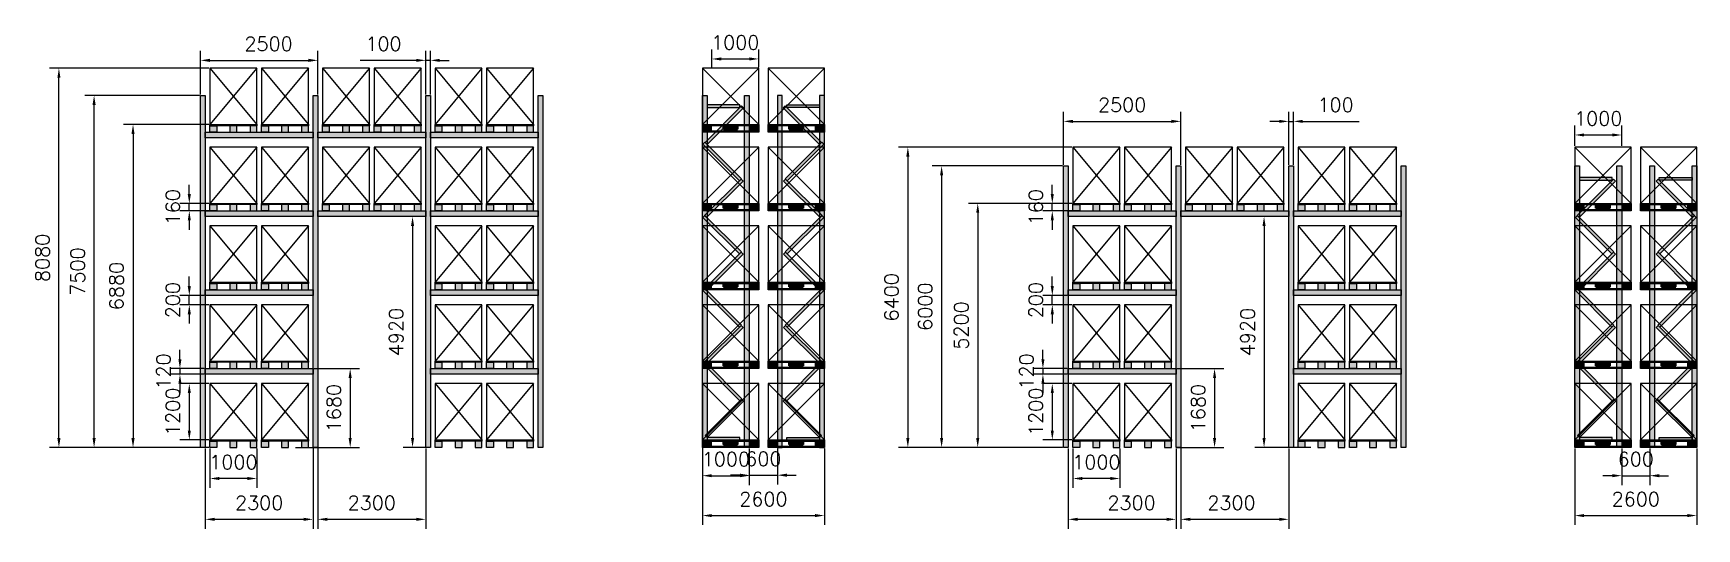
# Model space of a CAD drawing. Header units: millimetres. Extents: x 6622 to 532820, y 3370 to 359312.
# Drawn here: x 170623 to 206090, y 11790 to 22347 of the extents above; entities that cross this region are included whole.
import ezdxf

# ---------------------------------------------------------------- set-up
doc = ezdxf.new("R2010")
doc.units = ezdxf.units.MM
doc.styles.get("Standard").update_dxf_attribs({"font": 'txt', "bigfont": 'gbcbig.shx'})
doc.dimstyles.new('副本 ISO-25', dxfattribs={"dimtxt": 300, "dimasz": 200, "dimexe": 200, "dimexo": 25, "dimgap": 200, "dimtad": 1, "dimtxsty": 'Standard', "dimcen": 2.5, "dimadec": 0, "dimazin": 0, "dimtfac": 1, "dimtmove": 0, "dimatfit": 3, "dimfxl": 1, "dimarcsym": 0})

# ---------------------------------------------------------------- blocks, each defined once
blk = doc.blocks.new('货物加托盘1200+160')
h = blk.add_hatch(color=6)
h.paths.add_polyline_path([(167120, 14565), (166120, 14565), (166120, 14590), (167120, 14590)])
h.paths.add_polyline_path([(167120, 14565), (166975, 14565), (166975, 14430), (167120, 14430)])
h.paths.add_polyline_path([(166695, 14565), (166545, 14565), (166545, 14430), (166695, 14430)])
h.paths.add_polyline_path([(166120, 14565), (166265, 14565), (166265, 14430), (166120, 14430)])
at = {"color": 6}
for p, q in [((167120, 15790), (166120, 14590)), ((166120, 15790), (167120, 14590))]:
    blk.add_line(p, q, dxfattribs=at)
for points in [[(166120, 14590), (167120, 14590), (167120, 15790), (166120, 15790)], [(167120, 14565), (166120, 14565), (166120, 14590), (167120, 14590)], [(166120, 14565), (166265, 14565), (166265, 14430), (166120, 14430)], [(166695, 14565), (166545, 14565), (166545, 14430), (166695, 14430)], [(167120, 14565), (166975, 14565), (166975, 14430), (167120, 14430)]]:
    blk.add_lwpolyline(points, close=True, dxfattribs=at)
blk = doc.blocks.new('*D53')
at = {"color": 0, "lineweight": -2, "transparency": 16777216}
for p, q in [((174165, 21021), (171720, 21021)), ((171920, 13721), (171920, 20821)), ((174365, 13521), (171720, 13521))]:
    blk.add_line(p, q, dxfattribs=at)
at = {"color": 0, "transparency": 16777216}
for points in [[(171887, 20821), (171953, 20821), (171920, 21021)], [(171887, 13721), (171953, 13721), (171920, 13521)]]:
    blk.add_solid(points, dxfattribs=at)
at = {"layer": 'Defpoints', "color": 0, "transparency": 16777216}
for p in [(171920, 21021), (174190, 21021), (174390, 13521)]:
    blk.add_point(p, dxfattribs=at)
at = {"color": 0, "transparency": 16777216, "insert": (171570, 17271), "char_height": 300, "attachment_point": 5, "rotation": 90}
blk.add_mtext('7500', dxfattribs=at)
blk = doc.blocks.new('*D54')
at = {"color": 0, "lineweight": -2, "transparency": 16777216}
for p, q in [((174365, 21601), (170970, 21601)), ((171170, 13721), (171170, 21401)), ((174365, 13521), (170970, 13521))]:
    blk.add_line(p, q, dxfattribs=at)
at = {"color": 0, "transparency": 16777216}
for points in [[(171137, 21401), (171203, 21401), (171170, 21601)], [(171137, 13721), (171203, 13721), (171170, 13521)]]:
    blk.add_solid(points, dxfattribs=at)
at = {"layer": 'Defpoints', "color": 0, "transparency": 16777216}
for p in [(171170, 21601), (174390, 21601), (174390, 13521)]:
    blk.add_point(p, dxfattribs=at)
at = {"color": 0, "transparency": 16777216, "insert": (170820, 17561), "char_height": 300, "attachment_point": 5, "rotation": 90}
blk.add_mtext('8080', dxfattribs=at)
blk = doc.blocks.new('*D55')
at = {"color": 0, "lineweight": -2, "transparency": 16777216}
for p, q in [((174190, 21046), (174190, 21970)), ((174390, 21770), (176490, 21770)), ((176690, 21046), (176690, 21970))]:
    blk.add_line(p, q, dxfattribs=at)
at = {"color": 0, "transparency": 16777216}
for points in [[(174390, 21803), (174390, 21737), (174190, 21770)], [(176490, 21803), (176490, 21737), (176690, 21770)]]:
    blk.add_solid(points, dxfattribs=at)
at = {"layer": 'Defpoints', "color": 0, "transparency": 16777216}
for p in [(176690, 21770), (174190, 21021), (176690, 21021)]:
    blk.add_point(p, dxfattribs=at)
at = {"color": 0, "transparency": 16777216, "insert": (175640, 22120), "char_height": 300, "attachment_point": 5}
blk.add_mtext('2500', dxfattribs=at)
blk = doc.blocks.new('*D56')
at = {"color": 0, "lineweight": -2, "transparency": 16777216}
for p, q in [((174365, 14881), (173750, 14881)), ((173950, 14681), (173950, 13881)), ((174365, 13681), (173750, 13681))]:
    blk.add_line(p, q, dxfattribs=at)
at = {"color": 0, "transparency": 16777216}
for points in [[(173917, 14681), (173983, 14681), (173950, 14881)], [(173917, 13881), (173983, 13881), (173950, 13681)]]:
    blk.add_solid(points, dxfattribs=at)
at = {"layer": 'Defpoints', "color": 0, "transparency": 16777216}
for p in [(174390, 14881), (173950, 13681), (174390, 13681)]:
    blk.add_point(p, dxfattribs=at)
at = {"color": 0, "transparency": 16777216, "insert": (173600, 14281), "char_height": 300, "attachment_point": 5, "rotation": 90}
blk.add_mtext('1200', dxfattribs=at)
blk = doc.blocks.new('*D57')
at = {"color": 0, "lineweight": -2, "transparency": 16777216}
for p, q in [((173950, 16961), (173950, 17161)), ((174265, 16761), (173750, 16761)), ((173950, 16561), (173950, 16761)), ((174365, 16561), (173750, 16561)), ((173950, 16361), (173950, 16161))]:
    blk.add_line(p, q, dxfattribs=at)
at = {"color": 0, "transparency": 16777216}
for points in [[(173917, 16961), (173983, 16961), (173950, 16761)], [(173917, 16361), (173983, 16361), (173950, 16561)]]:
    blk.add_solid(points, dxfattribs=at)
at = {"layer": 'Defpoints', "color": 0, "transparency": 16777216}
for p in [(173950, 16761), (174290, 16761), (174390, 16561)]:
    blk.add_point(p, dxfattribs=at)
at = {"color": 0, "transparency": 16777216, "insert": (173600, 16661), "char_height": 300, "attachment_point": 5, "rotation": 90}
blk.add_mtext('200', dxfattribs=at)
blk = doc.blocks.new('*D58')
at = {"color": 0, "lineweight": -2, "transparency": 16777216}
for p, q in [((173950, 18921), (173950, 19121)), ((174365, 18721), (173750, 18721)), ((174365, 18561), (173750, 18561)), ((173950, 18561), (173950, 18721)), ((173950, 18361), (173950, 18161))]:
    blk.add_line(p, q, dxfattribs=at)
at = {"color": 0, "transparency": 16777216}
for points in [[(173917, 18921), (173983, 18921), (173950, 18721)], [(173917, 18361), (173983, 18361), (173950, 18561)]]:
    blk.add_solid(points, dxfattribs=at)
at = {"layer": 'Defpoints', "color": 0, "transparency": 16777216}
for p in [(173950, 18721), (174390, 18721), (174390, 18561)]:
    blk.add_point(p, dxfattribs=at)
at = {"color": 0, "transparency": 16777216, "insert": (173600, 18641), "char_height": 300, "attachment_point": 5, "rotation": 90}
blk.add_mtext('160', dxfattribs=at)
blk = doc.blocks.new('*D59')
at = {"color": 0, "lineweight": -2, "transparency": 16777216}
for p, q in [((174290, 13496), (174290, 11790)), ((176590, 13496), (176590, 11790)), ((174490, 11990), (176390, 11990))]:
    blk.add_line(p, q, dxfattribs=at)
at = {"color": 0, "transparency": 16777216}
for points in [[(174490, 12023), (174490, 11957), (174290, 11990)], [(176390, 12023), (176390, 11957), (176590, 11990)]]:
    blk.add_solid(points, dxfattribs=at)
at = {"layer": 'Defpoints', "color": 0, "transparency": 16777216}
for p in [(174290, 13521), (176590, 13521), (176590, 11990)]:
    blk.add_point(p, dxfattribs=at)
at = {"color": 0, "transparency": 16777216, "insert": (175440, 12340), "char_height": 300, "attachment_point": 5}
blk.add_mtext('2300', dxfattribs=at)
blk = doc.blocks.new('*D60')
at = {"color": 0, "lineweight": -2, "transparency": 16777216}
for p, q in [((174390, 13496), (174390, 12660)), ((175390, 13496), (175390, 12660)), ((175190, 12860), (174590, 12860))]:
    blk.add_line(p, q, dxfattribs=at)
at = {"color": 0, "transparency": 16777216}
for points in [[(174590, 12893), (174590, 12827), (174390, 12860)], [(175190, 12893), (175190, 12827), (175390, 12860)]]:
    blk.add_solid(points, dxfattribs=at)
at = {"layer": 'Defpoints', "color": 0, "transparency": 16777216}
for p in [(174390, 13521), (175390, 13521), (174390, 12860)]:
    blk.add_point(p, dxfattribs=at)
at = {"color": 0, "transparency": 16777216, "insert": (174890, 13210), "char_height": 300, "attachment_point": 5}
blk.add_mtext('1000', dxfattribs=at)
blk = doc.blocks.new('*D61')
at = {"color": 0, "lineweight": -2, "transparency": 16777216}
for p, q in [((176690, 13496), (176690, 11790)), ((178990, 13496), (178990, 11790)), ((176890, 11990), (178790, 11990))]:
    blk.add_line(p, q, dxfattribs=at)
at = {"color": 0, "transparency": 16777216}
for points in [[(176890, 12023), (176890, 11957), (176690, 11990)], [(178790, 12023), (178790, 11957), (178990, 11990)]]:
    blk.add_solid(points, dxfattribs=at)
at = {"layer": 'Defpoints', "color": 0, "transparency": 16777216}
for p in [(176690, 13521), (178990, 13521), (178990, 11990)]:
    blk.add_point(p, dxfattribs=at)
at = {"color": 0, "transparency": 16777216, "insert": (177840, 12340), "char_height": 300, "attachment_point": 5}
blk.add_mtext('2300', dxfattribs=at)
blk = doc.blocks.new('货物加托盘1000+160')
for points in [[(188760, 12630), (189960, 12630), (189960, 12600), (188760, 12600)], [(188760, 12600), (188950, 12600), (188950, 12500), (188760, 12500)], [(188760, 12500), (189960, 12500), (189960, 12470), (188760, 12470)], [(189205, 12600), (189515, 12600), (189515, 12500), (189205, 12500)], [(189770, 12600), (189960, 12600), (189960, 12500), (189770, 12500)]]:
    blk.add_hatch(color=6).paths.add_polyline_path(points)
at = {"color": 6}
for p, q in [((189960, 13830), (188760, 12630)), ((188760, 13830), (189960, 12630))]:
    blk.add_line(p, q, dxfattribs=at)
for points in [[(188760, 12630), (189960, 12630), (189960, 13830), (188760, 13830)], [(188760, 12630), (189960, 12630), (189960, 12600), (188760, 12600)], [(188760, 12600), (188950, 12600), (188950, 12500), (188760, 12500)], [(188760, 12500), (189960, 12500), (189960, 12470), (188760, 12470)], [(189205, 12630), (189515, 12630), (189515, 12530), (189205, 12530)], [(189770, 12600), (189960, 12600), (189960, 12500), (189770, 12500)]]:
    blk.add_lwpolyline(points, close=True, dxfattribs=at)
blk = doc.blocks.new('*D63')
at = {"color": 0, "lineweight": -2, "transparency": 16777216}
for p, q in [((185090, 21626), (185090, 22000)), ((186090, 21626), (186090, 22000)), ((185290, 21800), (185890, 21800))]:
    blk.add_line(p, q, dxfattribs=at)
at = {"color": 0, "transparency": 16777216}
for points in [[(185290, 21833), (185290, 21767), (185090, 21800)], [(185890, 21833), (185890, 21767), (186090, 21800)]]:
    blk.add_solid(points, dxfattribs=at)
at = {"layer": 'Defpoints', "color": 0, "transparency": 16777216}
for p in [(186090, 21800), (185090, 21601), (186090, 21601)]:
    blk.add_point(p, dxfattribs=at)
at = {"color": 0, "transparency": 16777216, "insert": (185590, 22150), "char_height": 300, "attachment_point": 5}
blk.add_mtext('1000', dxfattribs=at)
blk = doc.blocks.new('*D64')
at = {"color": 0, "lineweight": -2, "transparency": 16777216}
for p, q in [((184890, 13526), (184890, 11870)), ((187490, 13496), (187490, 11870)), ((185090, 12070), (187290, 12070))]:
    blk.add_line(p, q, dxfattribs=at)
at = {"color": 0, "transparency": 16777216}
for points in [[(185090, 12103), (185090, 12037), (184890, 12070)], [(187290, 12103), (187290, 12037), (187490, 12070)]]:
    blk.add_solid(points, dxfattribs=at)
at = {"layer": 'Defpoints', "color": 0, "transparency": 16777216}
for p in [(184890, 13551), (187490, 13521), (187490, 12070)]:
    blk.add_point(p, dxfattribs=at)
at = {"color": 0, "transparency": 16777216, "insert": (186190, 12420), "char_height": 300, "attachment_point": 5}
blk.add_mtext('2600', dxfattribs=at)
blk = doc.blocks.new('*D65')
at = {"color": 0, "lineweight": -2, "transparency": 16777216}
for p, q in [((178965, 18441), (178510, 18441)), ((178710, 18241), (178710, 13721)), ((179065, 13521), (178510, 13521))]:
    blk.add_line(p, q, dxfattribs=at)
at = {"color": 0, "transparency": 16777216}
for points in [[(178677, 18241), (178743, 18241), (178710, 18441)], [(178677, 13721), (178743, 13721), (178710, 13521)]]:
    blk.add_solid(points, dxfattribs=at)
at = {"layer": 'Defpoints', "color": 0, "transparency": 16777216}
for p in [(178990, 18441), (178710, 13521), (179090, 13521)]:
    blk.add_point(p, dxfattribs=at)
at = {"color": 0, "transparency": 16777216, "insert": (178360, 15981), "char_height": 300, "attachment_point": 5, "rotation": 90}
blk.add_mtext('4920', dxfattribs=at)
blk = doc.blocks.new('*D66')
at = {"color": 0, "lineweight": -2, "transparency": 16777216}
for p, q in [((176615, 15201), (177580, 15201)), ((177380, 15001), (177380, 13721)), ((176215, 13521), (177580, 13521))]:
    blk.add_line(p, q, dxfattribs=at)
at = {"color": 0, "transparency": 16777216}
for points in [[(177347, 15001), (177413, 15001), (177380, 15201)], [(177347, 13721), (177413, 13721), (177380, 13521)]]:
    blk.add_solid(points, dxfattribs=at)
at = {"layer": 'Defpoints', "color": 0, "transparency": 16777216}
for p in [(176590, 15201), (176190, 13521), (177380, 13521)]:
    blk.add_point(p, dxfattribs=at)
at = {"color": 0, "transparency": 16777216, "insert": (177030, 14361), "char_height": 300, "attachment_point": 5, "rotation": 90}
blk.add_mtext('1680', dxfattribs=at)
blk = doc.blocks.new('*D67')
at = {"color": 0, "lineweight": -2, "transparency": 16777216}
for p, q in [((174365, 20401), (172550, 20401)), ((172750, 20201), (172750, 13721)), ((174365, 13521), (172550, 13521))]:
    blk.add_line(p, q, dxfattribs=at)
at = {"color": 0, "transparency": 16777216}
for points in [[(172717, 20201), (172783, 20201), (172750, 20401)], [(172717, 13721), (172783, 13721), (172750, 13521)]]:
    blk.add_solid(points, dxfattribs=at)
at = {"layer": 'Defpoints', "color": 0, "transparency": 16777216}
for p in [(174390, 20401), (172750, 13521), (174390, 13521)]:
    blk.add_point(p, dxfattribs=at)
at = {"color": 0, "transparency": 16777216, "insert": (172400, 16961), "char_height": 300, "attachment_point": 5, "rotation": 90}
blk.add_mtext('6880', dxfattribs=at)
blk = doc.blocks.new('*D68')
at = {"color": 0, "lineweight": -2, "transparency": 16777216}
for p, q in [((173750, 15401), (173750, 15601)), ((174265, 15201), (173550, 15201)), ((174265, 15081), (173550, 15081)), ((173750, 15201), (173750, 15081)), ((173750, 14881), (173750, 14681))]:
    blk.add_line(p, q, dxfattribs=at)
at = {"color": 0, "transparency": 16777216}
for points in [[(173717, 15401), (173783, 15401), (173750, 15201)], [(173717, 14881), (173783, 14881), (173750, 15081)]]:
    blk.add_solid(points, dxfattribs=at)
at = {"layer": 'Defpoints', "color": 0, "transparency": 16777216}
for p in [(173750, 15081), (174290, 15201), (174290, 15081)]:
    blk.add_point(p, dxfattribs=at)
at = {"color": 0, "transparency": 16777216, "insert": (173400, 15141), "char_height": 300, "attachment_point": 5, "rotation": 90}
blk.add_mtext('120', dxfattribs=at)
blk = doc.blocks.new('*D69')
at = {"color": 0, "lineweight": -2, "transparency": 16777216}
for p, q in [((178790, 21770), (177590, 21770)), ((178990, 21046), (178990, 21970)), ((179090, 21770), (178990, 21770)), ((179090, 21046), (179090, 21970)), ((179290, 21770), (179490, 21770))]:
    blk.add_line(p, q, dxfattribs=at)
at = {"color": 0, "transparency": 16777216}
for points in [[(178790, 21803), (178790, 21737), (178990, 21770)], [(179290, 21803), (179290, 21737), (179090, 21770)]]:
    blk.add_solid(points, dxfattribs=at)
at = {"layer": 'Defpoints', "color": 0, "transparency": 16777216}
for p in [(178990, 21770), (178990, 21021), (179090, 21021)]:
    blk.add_point(p, dxfattribs=at)
at = {"color": 0, "transparency": 16777216, "insert": (178090, 22120), "char_height": 300, "attachment_point": 5}
blk.add_mtext('100', dxfattribs=at)
blk = doc.blocks.new('*D75')
at = {"color": 0, "lineweight": -2, "transparency": 16777216}
for p, q in [((192765, 14881), (192150, 14881)), ((192350, 14681), (192350, 13881)), ((192765, 13681), (192150, 13681))]:
    blk.add_line(p, q, dxfattribs=at)
at = {"color": 0, "transparency": 16777216}
for points in [[(192317, 14681), (192383, 14681), (192350, 14881)], [(192317, 13881), (192383, 13881), (192350, 13681)]]:
    blk.add_solid(points, dxfattribs=at)
at = {"layer": 'Defpoints', "color": 0, "transparency": 16777216}
for p in [(192790, 14881), (192350, 13681), (192790, 13681)]:
    blk.add_point(p, dxfattribs=at)
at = {"color": 0, "transparency": 16777216, "insert": (192000, 14281), "char_height": 300, "attachment_point": 5, "rotation": 90}
blk.add_mtext('1200', dxfattribs=at)
blk = doc.blocks.new('*D76')
at = {"color": 0, "lineweight": -2, "transparency": 16777216}
for p, q in [((192350, 16961), (192350, 17161)), ((192665, 16761), (192150, 16761)), ((192350, 16561), (192350, 16761)), ((192765, 16561), (192150, 16561)), ((192350, 16361), (192350, 16161))]:
    blk.add_line(p, q, dxfattribs=at)
at = {"color": 0, "transparency": 16777216}
for points in [[(192317, 16961), (192383, 16961), (192350, 16761)], [(192317, 16361), (192383, 16361), (192350, 16561)]]:
    blk.add_solid(points, dxfattribs=at)
at = {"layer": 'Defpoints', "color": 0, "transparency": 16777216}
for p in [(192350, 16761), (192690, 16761), (192790, 16561)]:
    blk.add_point(p, dxfattribs=at)
at = {"color": 0, "transparency": 16777216, "insert": (192000, 16661), "char_height": 300, "attachment_point": 5, "rotation": 90}
blk.add_mtext('200', dxfattribs=at)
blk = doc.blocks.new('*D77')
at = {"color": 0, "lineweight": -2, "transparency": 16777216}
for p, q in [((192350, 18921), (192350, 19121)), ((192765, 18721), (192150, 18721)), ((192765, 18561), (192150, 18561)), ((192350, 18561), (192350, 18721)), ((192350, 18361), (192350, 18161))]:
    blk.add_line(p, q, dxfattribs=at)
at = {"color": 0, "transparency": 16777216}
for points in [[(192317, 18921), (192383, 18921), (192350, 18721)], [(192317, 18361), (192383, 18361), (192350, 18561)]]:
    blk.add_solid(points, dxfattribs=at)
at = {"layer": 'Defpoints', "color": 0, "transparency": 16777216}
for p in [(192350, 18721), (192790, 18721), (192790, 18561)]:
    blk.add_point(p, dxfattribs=at)
at = {"color": 0, "transparency": 16777216, "insert": (192000, 18641), "char_height": 300, "attachment_point": 5, "rotation": 90}
blk.add_mtext('160', dxfattribs=at)
blk = doc.blocks.new('*D78')
at = {"color": 0, "lineweight": -2, "transparency": 16777216}
for p, q in [((192690, 13496), (192690, 11790)), ((194990, 13496), (194990, 11790)), ((192890, 11990), (194790, 11990))]:
    blk.add_line(p, q, dxfattribs=at)
at = {"color": 0, "transparency": 16777216}
for points in [[(192890, 12023), (192890, 11957), (192690, 11990)], [(194790, 12023), (194790, 11957), (194990, 11990)]]:
    blk.add_solid(points, dxfattribs=at)
at = {"layer": 'Defpoints', "color": 0, "transparency": 16777216}
for p in [(192690, 13521), (194990, 13521), (194990, 11990)]:
    blk.add_point(p, dxfattribs=at)
at = {"color": 0, "transparency": 16777216, "insert": (194040, 12340), "char_height": 300, "attachment_point": 5}
blk.add_mtext('2300', dxfattribs=at)
blk = doc.blocks.new('*D79')
at = {"color": 0, "lineweight": -2, "transparency": 16777216}
for p, q in [((192790, 13496), (192790, 12660)), ((193790, 13496), (193790, 12660)), ((193590, 12860), (192990, 12860))]:
    blk.add_line(p, q, dxfattribs=at)
at = {"color": 0, "transparency": 16777216}
for points in [[(192990, 12893), (192990, 12827), (192790, 12860)], [(193590, 12893), (193590, 12827), (193790, 12860)]]:
    blk.add_solid(points, dxfattribs=at)
at = {"layer": 'Defpoints', "color": 0, "transparency": 16777216}
for p in [(192790, 13521), (193790, 13521), (192790, 12860)]:
    blk.add_point(p, dxfattribs=at)
at = {"color": 0, "transparency": 16777216, "insert": (193290, 13210), "char_height": 300, "attachment_point": 5}
blk.add_mtext('1000', dxfattribs=at)
blk = doc.blocks.new('*D80')
at = {"color": 0, "lineweight": -2, "transparency": 16777216}
for p, q in [((195090, 13496), (195090, 11790)), ((197390, 13496), (197390, 11790)), ((195290, 11990), (197190, 11990))]:
    blk.add_line(p, q, dxfattribs=at)
at = {"color": 0, "transparency": 16777216}
for points in [[(195290, 12023), (195290, 11957), (195090, 11990)], [(197190, 12023), (197190, 11957), (197390, 11990)]]:
    blk.add_solid(points, dxfattribs=at)
at = {"layer": 'Defpoints', "color": 0, "transparency": 16777216}
for p in [(195090, 13521), (197390, 13521), (197390, 11990)]:
    blk.add_point(p, dxfattribs=at)
at = {"color": 0, "transparency": 16777216, "insert": (196170, 12340), "char_height": 300, "attachment_point": 5}
blk.add_mtext('2300', dxfattribs=at)
blk = doc.blocks.new('*D74')
at = {"color": 0, "lineweight": -2, "transparency": 16777216}
for p, q in [((204490, 13496), (204490, 12720)), ((205090, 13496), (205090, 12720)), ((204290, 12920), (204090, 12920)), ((204490, 12920), (205090, 12920)), ((205290, 12920), (205490, 12920))]:
    blk.add_line(p, q, dxfattribs=at)
at = {"color": 0, "transparency": 16777216}
for points in [[(204290, 12953), (204290, 12887), (204490, 12920)], [(205290, 12953), (205290, 12887), (205090, 12920)]]:
    blk.add_solid(points, dxfattribs=at)
at = {"layer": 'Defpoints', "color": 0, "transparency": 16777216}
for p in [(204490, 13521), (205090, 13521), (205090, 12920)]:
    blk.add_point(p, dxfattribs=at)
at = {"color": 0, "transparency": 16777216, "insert": (204790, 13270), "char_height": 300, "attachment_point": 5}
blk.add_mtext('600', dxfattribs=at)
blk = doc.blocks.new('*D81')
at = {"color": 0, "lineweight": -2, "transparency": 16777216}
for p, q in [((203490, 13496), (203490, 11870)), ((206090, 13496), (206090, 11870)), ((203690, 12070), (205890, 12070))]:
    blk.add_line(p, q, dxfattribs=at)
at = {"color": 0, "transparency": 16777216}
for points in [[(203690, 12103), (203690, 12037), (203490, 12070)], [(205890, 12103), (205890, 12037), (206090, 12070)]]:
    blk.add_solid(points, dxfattribs=at)
at = {"layer": 'Defpoints', "color": 0, "transparency": 16777216}
for p in [(203490, 13521), (206090, 13521), (206090, 12070)]:
    blk.add_point(p, dxfattribs=at)
at = {"color": 0, "transparency": 16777216, "insert": (204790, 12420), "char_height": 300, "attachment_point": 5}
blk.add_mtext('2600', dxfattribs=at)
blk = doc.blocks.new('*D82')
at = {"color": 0, "lineweight": -2, "transparency": 16777216}
for p, q in [((197365, 18441), (196665, 18441)), ((196865, 18241), (196865, 13721)), ((197865, 13521), (196665, 13521))]:
    blk.add_line(p, q, dxfattribs=at)
at = {"color": 0, "transparency": 16777216}
for points in [[(196832, 18241), (196898, 18241), (196865, 18441)], [(196832, 13721), (196898, 13721), (196865, 13521)]]:
    blk.add_solid(points, dxfattribs=at)
at = {"layer": 'Defpoints', "color": 0, "transparency": 16777216}
for p in [(197390, 18441), (196865, 13521), (197890, 13521)]:
    blk.add_point(p, dxfattribs=at)
at = {"color": 0, "transparency": 16777216, "insert": (196515, 15981), "char_height": 300, "attachment_point": 5, "rotation": 90}
blk.add_mtext('4920', dxfattribs=at)
blk = doc.blocks.new('*D83')
at = {"color": 0, "lineweight": -2, "transparency": 16777216}
for p, q in [((195015, 15201), (196010, 15201)), ((195810, 15001), (195810, 13721)), ((195015, 13521), (196010, 13521))]:
    blk.add_line(p, q, dxfattribs=at)
at = {"color": 0, "transparency": 16777216}
for points in [[(195777, 15001), (195843, 15001), (195810, 15201)], [(195777, 13721), (195843, 13721), (195810, 13521)]]:
    blk.add_solid(points, dxfattribs=at)
at = {"layer": 'Defpoints', "color": 0, "transparency": 16777216}
for p in [(194990, 15201), (194990, 13521), (195810, 13521)]:
    blk.add_point(p, dxfattribs=at)
at = {"color": 0, "transparency": 16777216, "insert": (195460, 14361), "char_height": 300, "attachment_point": 5, "rotation": 90}
blk.add_mtext('1680', dxfattribs=at)
blk = doc.blocks.new('*D84')
at = {"color": 0, "lineweight": -2, "transparency": 16777216}
for p, q in [((192150, 15401), (192150, 15601)), ((192665, 15201), (191950, 15201)), ((192665, 15081), (191950, 15081)), ((192150, 15201), (192150, 15081)), ((192150, 14881), (192150, 14681))]:
    blk.add_line(p, q, dxfattribs=at)
at = {"color": 0, "transparency": 16777216}
for points in [[(192117, 15401), (192183, 15401), (192150, 15201)], [(192117, 14881), (192183, 14881), (192150, 15081)]]:
    blk.add_solid(points, dxfattribs=at)
at = {"layer": 'Defpoints', "color": 0, "transparency": 16777216}
for p in [(192150, 15081), (192690, 15201), (192690, 15081)]:
    blk.add_point(p, dxfattribs=at)
at = {"color": 0, "transparency": 16777216, "insert": (191800, 15141), "char_height": 300, "attachment_point": 5, "rotation": 90}
blk.add_mtext('120', dxfattribs=at)
blk = doc.blocks.new('*D85')
at = {"color": 0, "lineweight": -2, "transparency": 16777216}
for p, q in [((203490, 19946), (203490, 20380)), ((204490, 19946), (204490, 20380)), ((203690, 20180), (204290, 20180))]:
    blk.add_line(p, q, dxfattribs=at)
at = {"color": 0, "transparency": 16777216}
for points in [[(203690, 20213), (203690, 20147), (203490, 20180)], [(204290, 20213), (204290, 20147), (204490, 20180)]]:
    blk.add_solid(points, dxfattribs=at)
at = {"layer": 'Defpoints', "color": 0, "transparency": 16777216}
for p in [(203490, 19921), (204490, 20180), (204490, 19921)]:
    blk.add_point(p, dxfattribs=at)
at = {"color": 0, "transparency": 16777216, "insert": (203990, 20530), "char_height": 300, "attachment_point": 5}
blk.add_mtext('1000', dxfattribs=at)
blk = doc.blocks.new('*D86')
at = {"color": 0, "lineweight": -2, "transparency": 16777216}
for p, q in [((197390, 19546), (197390, 20670)), ((197490, 19546), (197490, 20670)), ((197190, 20470), (196990, 20470)), ((197390, 20470), (197490, 20470)), ((197690, 20470), (198890, 20470))]:
    blk.add_line(p, q, dxfattribs=at)
at = {"color": 0, "transparency": 16777216}
for points in [[(197190, 20503), (197190, 20437), (197390, 20470)], [(197690, 20503), (197690, 20437), (197490, 20470)]]:
    blk.add_solid(points, dxfattribs=at)
at = {"layer": 'Defpoints', "color": 0, "transparency": 16777216}
for p in [(197490, 20470), (197390, 19521), (197490, 19521)]:
    blk.add_point(p, dxfattribs=at)
at = {"color": 0, "transparency": 16777216, "insert": (198390, 20820), "char_height": 300, "attachment_point": 5}
blk.add_mtext('100', dxfattribs=at)
blk = doc.blocks.new('*D87')
at = {"color": 0, "lineweight": -2, "transparency": 16777216}
for p, q in [((192590, 19546), (192590, 20670)), ((195090, 19546), (195090, 20670)), ((192790, 20470), (194890, 20470))]:
    blk.add_line(p, q, dxfattribs=at)
at = {"color": 0, "transparency": 16777216}
for points in [[(192790, 20503), (192790, 20437), (192590, 20470)], [(194890, 20503), (194890, 20437), (195090, 20470)]]:
    blk.add_solid(points, dxfattribs=at)
at = {"layer": 'Defpoints', "color": 0, "transparency": 16777216}
for p in [(195090, 20470), (192590, 19521), (195090, 19521)]:
    blk.add_point(p, dxfattribs=at)
at = {"color": 0, "transparency": 16777216, "insert": (193840, 20820), "char_height": 300, "attachment_point": 5}
blk.add_mtext('2500', dxfattribs=at)
blk = doc.blocks.new('*D88')
at = {"color": 0, "lineweight": -2, "transparency": 16777216}
for p, q in [((192765, 19921), (189070, 19921)), ((189270, 19721), (189270, 13721)), ((192565, 13521), (189070, 13521))]:
    blk.add_line(p, q, dxfattribs=at)
at = {"color": 0, "transparency": 16777216}
for points in [[(189237, 19721), (189303, 19721), (189270, 19921)], [(189237, 13721), (189303, 13721), (189270, 13521)]]:
    blk.add_solid(points, dxfattribs=at)
at = {"layer": 'Defpoints', "color": 0, "transparency": 16777216}
for p in [(192790, 19921), (189270, 13521), (192590, 13521)]:
    blk.add_point(p, dxfattribs=at)
at = {"color": 0, "transparency": 16777216, "insert": (188920, 16721), "char_height": 300, "attachment_point": 5, "rotation": 90}
blk.add_mtext('6400', dxfattribs=at)
blk = doc.blocks.new('*D89')
at = {"color": 0, "lineweight": -2, "transparency": 16777216}
for p, q in [((192565, 19521), (189790, 19521)), ((189990, 19321), (189990, 13721)), ((192540, 13521), (189790, 13521))]:
    blk.add_line(p, q, dxfattribs=at)
at = {"color": 0, "transparency": 16777216}
for points in [[(189957, 19321), (190023, 19321), (189990, 19521)], [(189957, 13721), (190023, 13721), (189990, 13521)]]:
    blk.add_solid(points, dxfattribs=at)
at = {"layer": 'Defpoints', "color": 0, "transparency": 16777216}
for p in [(192590, 19521), (189990, 13521), (192565, 13521)]:
    blk.add_point(p, dxfattribs=at)
at = {"color": 0, "transparency": 16777216, "insert": (189640, 16521), "char_height": 300, "attachment_point": 5, "rotation": 90}
blk.add_mtext('6000', dxfattribs=at)
blk = doc.blocks.new('*D90')
at = {"color": 0, "lineweight": -2, "transparency": 16777216}
for p, q in [((192765, 18721), (190560, 18721)), ((190760, 18521), (190760, 13721)), ((192565, 13521), (190560, 13521))]:
    blk.add_line(p, q, dxfattribs=at)
at = {"color": 0, "transparency": 16777216}
for points in [[(190727, 18521), (190793, 18521), (190760, 18721)], [(190727, 13721), (190793, 13721), (190760, 13521)]]:
    blk.add_solid(points, dxfattribs=at)
at = {"layer": 'Defpoints', "color": 0, "transparency": 16777216}
for p in [(192790, 18721), (190760, 13521), (192590, 13521)]:
    blk.add_point(p, dxfattribs=at)
at = {"color": 0, "transparency": 16777216, "insert": (190410, 16121), "char_height": 300, "attachment_point": 5, "rotation": 90}
blk.add_mtext('5200', dxfattribs=at)
blk = doc.blocks.new('*D92')
at = {"color": 0, "lineweight": -2, "transparency": 16777216}
for p, q in [((185890, 13496), (185890, 12730)), ((186490, 13496), (186490, 12730)), ((185690, 12930), (185490, 12930)), ((185890, 12930), (186490, 12930)), ((186690, 12930), (186890, 12930))]:
    blk.add_line(p, q, dxfattribs=at)
at = {"color": 0, "transparency": 16777216}
for points in [[(185690, 12963), (185690, 12897), (185890, 12930)], [(186690, 12963), (186690, 12897), (186490, 12930)]]:
    blk.add_solid(points, dxfattribs=at)
at = {"layer": 'Defpoints', "color": 0, "transparency": 16777216}
for p in [(185890, 13521), (186490, 13521), (186490, 12930)]:
    blk.add_point(p, dxfattribs=at)
at = {"color": 0, "transparency": 16777216, "insert": (186190, 13280), "char_height": 300, "attachment_point": 5}
blk.add_mtext('600', dxfattribs=at)
blk = doc.blocks.new('*D93')
at = {"color": 0, "lineweight": -2, "transparency": 16777216}
for p, q in [((184890, 13496), (184890, 12720)), ((185890, 13471), (185890, 12720)), ((185090, 12920), (185690, 12920))]:
    blk.add_line(p, q, dxfattribs=at)
at = {"color": 0, "transparency": 16777216}
for points in [[(185090, 12953), (185090, 12887), (184890, 12920)], [(185690, 12953), (185690, 12887), (185890, 12920)]]:
    blk.add_solid(points, dxfattribs=at)
at = {"layer": 'Defpoints', "color": 0, "transparency": 16777216}
for p in [(184890, 13521), (185890, 13496), (185890, 12920)]:
    blk.add_point(p, dxfattribs=at)
at = {"color": 0, "transparency": 16777216, "insert": (185390, 13270), "char_height": 300, "attachment_point": 5}
blk.add_mtext('1000', dxfattribs=at)

msp = doc.modelspace()

# ---------------------------------------------------------------- hatches: boundary and pattern name
for points in [[(174290, 13521.391), (174190, 13521.391), (174190, 21021.391), (174290, 21021.391)], [(176690, 13521.391), (176590, 13521.391), (176590, 21021.391), (176690, 21021.391)], [(179090, 13521.391), (178990, 13521.391), (178990, 21021.391), (179090, 21021.391)], [(181490, 13521.391), (181390, 13521.391), (181390, 21021.391), (181490, 21021.391)], [(184990, 13521.391), (184890, 13521.391), (184890, 21021.391), (184990, 21021.391)], [(185890, 13521.391), (185790, 13521.391), (185790, 21021.391), (185890, 21021.391)], [(186490, 13521.391), (186590, 13521.391), (186590, 21021.391), (186490, 21021.391)], [(187390, 13521.391), (187490, 13521.391), (187490, 21021.391), (187390, 21021.391)], [(184990, 19980.213), (185767.817, 20758.03), (185725.391, 20800.457), (184947.573, 20022.639)], [(184990, 20765.066), (185690, 20765.066), (185690, 20825.066), (184990, 20825.066)], [(187390, 19980.213), (186612.182, 20758.03), (186654.609, 20800.457), (187432.426, 20022.639)], [(187390, 20765.066), (186690, 20765.066), (186690, 20825.066), (187390, 20825.066)], [(174290, 20241.391), (176590, 20241.391), (176590, 20121.391), (174290, 20121.391)], [(176690, 20241.391), (178990, 20241.391), (178990, 20121.391), (176690, 20121.391)], [(179090, 20241.391), (181390, 20241.391), (181390, 20121.391), (179090, 20121.391)], [(185722.426, 19247.787), (184944.609, 20025.604), (184902.182, 19983.178), (185680, 19205.36)], [(186657.574, 19247.787), (187435.391, 20025.604), (187477.817, 19983.178), (186700, 19205.36)], [(192690, 13521.391), (192590, 13521.391), (192590, 19521.391), (192690, 19521.391)], [(195090, 13521.391), (194990, 13521.391), (194990, 19521.391), (195090, 19521.391)], [(197490, 13521.391), (197390, 13521.391), (197390, 19521.391), (197490, 19521.391)], [(199890, 13521.391), (199790, 13521.391), (199790, 19521.391), (199890, 19521.391)], [(203590, 13521.391), (203490, 13521.391), (203490, 19521.391), (203590, 19521.391)], [(204490, 13521.391), (204390, 13521.391), (204390, 19521.391), (204490, 19521.391)], [(205190, 13521.391), (205090, 13521.391), (205090, 19521.391), (205190, 19521.391)], [(206090, 13521.391), (205990, 13521.391), (205990, 19521.391), (206090, 19521.391)], [(184980, 18420.508), (185757.817, 19198.325), (185715.391, 19240.751), (184937.573, 18462.934)], [(187400, 18420.508), (186622.183, 19198.325), (186664.609, 19240.751), (187442.426, 18462.934)], [(203580, 18420.508), (204357.817, 19198.325), (204315.391, 19240.751), (203537.573, 18462.934)], [(203590, 19215.361), (204290, 19215.361), (204290, 19275.361), (203590, 19275.361)], [(206000, 18420.508), (205222.183, 19198.325), (205264.609, 19240.751), (206042.426, 18462.934)], [(205990, 19215.361), (205290, 19215.361), (205290, 19275.361), (205990, 19275.361)], [(174290, 18561.391), (176590, 18561.391), (176590, 18441.391), (174290, 18441.391)], [(176690, 18561.391), (178990, 18561.391), (178990, 18441.391), (176690, 18441.391)], [(179090, 18561.391), (181390, 18561.391), (181390, 18441.391), (179090, 18441.391)], [(185722.426, 17688.081), (184944.609, 18465.899), (184902.182, 18423.472), (185680, 17645.655)], [(186657.574, 17688.081), (187435.391, 18465.899), (187477.817, 18423.472), (186700, 17645.655)], [(192690, 18561.391), (194990, 18561.391), (194990, 18441.391), (192690, 18441.391)], [(195090, 18561.391), (197390, 18561.391), (197390, 18441.391), (195090, 18441.391)], [(197490, 18561.391), (199790, 18561.391), (199790, 18441.391), (197490, 18441.391)], [(204322.426, 17688.081), (203544.609, 18465.899), (203502.182, 18423.472), (204280, 17645.655)], [(205257.574, 17688.081), (206035.391, 18465.899), (206077.817, 18423.472), (205300, 17645.655)], [(184980, 16860.802), (185757.817, 17638.62), (185715.391, 17681.046), (184937.573, 16903.229)], [(187400, 16860.802), (186622.183, 17638.62), (186664.609, 17681.046), (187442.426, 16903.229)], [(203580, 16860.802), (204357.817, 17638.62), (204315.391, 17681.046), (203537.573, 16903.229)], [(206000, 16860.802), (205222.183, 17638.62), (205264.609, 17681.046), (206042.426, 16903.229)], [(174290, 16881.391), (176590, 16881.391), (176590, 16761.391), (174290, 16761.391)], [(179090, 16881.391), (181390, 16881.391), (181390, 16761.391), (179090, 16761.391)], [(185722.426, 16128.376), (184944.609, 16906.193), (184902.182, 16863.767), (185680, 16085.95)], [(186657.574, 16128.376), (187435.391, 16906.193), (187477.817, 16863.767), (186700, 16085.95)], [(192690, 16881.391), (194990, 16881.391), (194990, 16761.391), (192690, 16761.391)], [(197490, 16881.391), (199790, 16881.391), (199790, 16761.391), (197490, 16761.391)], [(204322.426, 16128.376), (203544.609, 16906.193), (203502.182, 16863.767), (204280, 16085.95)], [(205257.574, 16128.376), (206035.391, 16906.193), (206077.817, 16863.767), (205300, 16085.95)], [(184980, 15301.097), (185757.817, 16078.914), (185715.391, 16121.341), (184937.573, 15343.523)], [(187400, 15301.097), (186622.183, 16078.914), (186664.609, 16121.341), (187442.426, 15343.523)], [(203580, 15301.097), (204357.817, 16078.914), (204315.391, 16121.341), (203537.573, 15343.523)], [(206000, 15301.097), (205222.183, 16078.914), (205264.609, 16121.341), (206042.426, 15343.523)], [(185732.426, 14558.67), (184954.609, 15336.488), (184912.182, 15294.061), (185690, 14516.244)], [(186647.573, 14558.67), (187425.391, 15336.488), (187467.817, 15294.061), (186690, 14516.244)], [(204332.426, 14558.67), (203554.609, 15336.488), (203512.182, 15294.061), (204290, 14516.244)], [(205247.573, 14558.67), (206025.391, 15336.488), (206067.817, 15294.061), (205290, 14516.244)], [(174290, 15201.391), (176590, 15201.391), (176590, 15081.391), (174290, 15081.391)], [(179090, 15201.391), (181390, 15201.391), (181390, 15081.391), (179090, 15081.391)], [(192690, 15201.391), (194990, 15201.391), (194990, 15081.391), (192690, 15081.391)], [(197490, 15201.391), (199790, 15201.391), (199790, 15081.391), (197490, 15081.391)], [(184990, 13731.391), (185767.817, 14509.209), (185725.391, 14551.635), (184947.573, 13773.817)], [(187390, 13731.391), (186612.182, 14509.209), (186654.609, 14551.635), (187432.426, 13773.817)], [(203590, 13731.391), (204367.817, 14509.209), (204325.391, 14551.635), (203547.573, 13773.817)], [(205990, 13731.391), (205212.182, 14509.209), (205254.609, 14551.635), (206032.426, 13773.817)], [(184990, 13671.391), (185690, 13671.391), (185690, 13731.391), (184990, 13731.391)], [(187390, 13671.391), (186690, 13671.391), (186690, 13731.391), (187390, 13731.391)], [(203590, 13671.391), (204290, 13671.391), (204290, 13731.391), (203590, 13731.391)], [(205990, 13671.391), (205290, 13671.391), (205290, 13731.391), (205990, 13731.391)]]:
    msp.add_hatch(color=7).paths.add_polyline_path(points)

# ---------------------------------------------------------------- linework, layer by layer
at = {"color": 0}
for points in [[(174290, 13521.391), (174190, 13521.391), (174190, 21021.391), (174290, 21021.391)], [(176690, 13521.391), (176590, 13521.391), (176590, 21021.391), (176690, 21021.391)], [(179090, 13521.391), (178990, 13521.391), (178990, 21021.391), (179090, 21021.391)], [(181490, 13521.391), (181390, 13521.391), (181390, 21021.391), (181490, 21021.391)], [(184990, 13521.391), (184890, 13521.391), (184890, 21021.391), (184990, 21021.391)], [(185890, 13521.391), (185790, 13521.391), (185790, 21021.391), (185890, 21021.391)], [(186490, 13521.391), (186590, 13521.391), (186590, 21021.391), (186490, 21021.391)], [(187390, 13521.391), (187490, 13521.391), (187490, 21021.391), (187390, 21021.391)], [(184990, 19980.213), (185767.817, 20758.03), (185725.391, 20800.457), (184947.573, 20022.639)], [(184990, 20765.066), (185690, 20765.066), (185690, 20825.066), (184990, 20825.066)], [(187390, 19980.213), (186612.182, 20758.03), (186654.609, 20800.457), (187432.426, 20022.639)], [(187390, 20765.066), (186690, 20765.066), (186690, 20825.066), (187390, 20825.066)], [(174290, 20241.391), (176590, 20241.391), (176590, 20121.391), (174290, 20121.391)], [(176690, 20241.391), (178990, 20241.391), (178990, 20121.391), (176690, 20121.391)], [(179090, 20241.391), (181390, 20241.391), (181390, 20121.391), (179090, 20121.391)], [(185722.426, 19247.787), (184944.609, 20025.604), (184902.182, 19983.178), (185680, 19205.36)], [(186657.574, 19247.787), (187435.391, 20025.604), (187477.817, 19983.178), (186700, 19205.36)], [(192690, 13521.391), (192590, 13521.391), (192590, 19521.391), (192690, 19521.391)], [(195090, 13521.391), (194990, 13521.391), (194990, 19521.391), (195090, 19521.391)], [(197490, 13521.391), (197390, 13521.391), (197390, 19521.391), (197490, 19521.391)], [(199890, 13521.391), (199790, 13521.391), (199790, 19521.391), (199890, 19521.391)], [(203590, 13521.391), (203490, 13521.391), (203490, 19521.391), (203590, 19521.391)], [(204490, 13521.391), (204390, 13521.391), (204390, 19521.391), (204490, 19521.391)], [(205190, 13521.391), (205090, 13521.391), (205090, 19521.391), (205190, 19521.391)], [(206090, 13521.391), (205990, 13521.391), (205990, 19521.391), (206090, 19521.391)], [(184980, 18420.508), (185757.817, 19198.325), (185715.391, 19240.751), (184937.573, 18462.934)], [(187400, 18420.508), (186622.183, 19198.325), (186664.609, 19240.751), (187442.426, 18462.934)], [(203580, 18420.508), (204357.817, 19198.325), (204315.391, 19240.751), (203537.573, 18462.934)], [(203590, 19215.361), (204290, 19215.361), (204290, 19275.361), (203590, 19275.361)], [(206000, 18420.508), (205222.183, 19198.325), (205264.609, 19240.751), (206042.426, 18462.934)], [(205990, 19215.361), (205290, 19215.361), (205290, 19275.361), (205990, 19275.361)], [(174290, 18561.391), (176590, 18561.391), (176590, 18441.391), (174290, 18441.391)], [(176690, 18561.391), (178990, 18561.391), (178990, 18441.391), (176690, 18441.391)], [(179090, 18561.391), (181390, 18561.391), (181390, 18441.391), (179090, 18441.391)], [(185722.426, 17688.081), (184944.609, 18465.899), (184902.182, 18423.472), (185680, 17645.655)], [(186657.574, 17688.081), (187435.391, 18465.899), (187477.817, 18423.472), (186700, 17645.655)], [(192690, 18561.391), (194990, 18561.391), (194990, 18441.391), (192690, 18441.391)], [(195090, 18561.391), (197390, 18561.391), (197390, 18441.391), (195090, 18441.391)], [(197490, 18561.391), (199790, 18561.391), (199790, 18441.391), (197490, 18441.391)], [(204322.426, 17688.081), (203544.609, 18465.899), (203502.182, 18423.472), (204280, 17645.655)], [(205257.574, 17688.081), (206035.391, 18465.899), (206077.817, 18423.472), (205300, 17645.655)], [(184980, 16860.802), (185757.817, 17638.62), (185715.391, 17681.046), (184937.573, 16903.229)], [(187400, 16860.802), (186622.183, 17638.62), (186664.609, 17681.046), (187442.426, 16903.229)], [(203580, 16860.802), (204357.817, 17638.62), (204315.391, 17681.046), (203537.573, 16903.229)], [(206000, 16860.802), (205222.183, 17638.62), (205264.609, 17681.046), (206042.426, 16903.229)], [(174290, 16881.391), (176590, 16881.391), (176590, 16761.391), (174290, 16761.391)], [(179090, 16881.391), (181390, 16881.391), (181390, 16761.391), (179090, 16761.391)], [(185722.426, 16128.376), (184944.609, 16906.193), (184902.182, 16863.767), (185680, 16085.95)], [(186657.574, 16128.376), (187435.391, 16906.193), (187477.817, 16863.767), (186700, 16085.95)], [(192690, 16881.391), (194990, 16881.391), (194990, 16761.391), (192690, 16761.391)], [(197490, 16881.391), (199790, 16881.391), (199790, 16761.391), (197490, 16761.391)], [(204322.426, 16128.376), (203544.609, 16906.193), (203502.182, 16863.767), (204280, 16085.95)], [(205257.574, 16128.376), (206035.391, 16906.193), (206077.817, 16863.767), (205300, 16085.95)], [(184980, 15301.097), (185757.817, 16078.914), (185715.391, 16121.341), (184937.573, 15343.523)], [(187400, 15301.097), (186622.183, 16078.914), (186664.609, 16121.341), (187442.426, 15343.523)], [(203580, 15301.097), (204357.817, 16078.914), (204315.391, 16121.341), (203537.573, 15343.523)], [(206000, 15301.097), (205222.183, 16078.914), (205264.609, 16121.341), (206042.426, 15343.523)], [(185732.426, 14558.67), (184954.609, 15336.488), (184912.182, 15294.061), (185690, 14516.244)], [(186647.573, 14558.67), (187425.391, 15336.488), (187467.817, 15294.061), (186690, 14516.244)], [(204332.426, 14558.67), (203554.609, 15336.488), (203512.182, 15294.061), (204290, 14516.244)], [(205247.573, 14558.67), (206025.391, 15336.488), (206067.817, 15294.061), (205290, 14516.244)], [(174290, 15201.391), (176590, 15201.391), (176590, 15081.391), (174290, 15081.391)], [(179090, 15201.391), (181390, 15201.391), (181390, 15081.391), (179090, 15081.391)], [(192690, 15201.391), (194990, 15201.391), (194990, 15081.391), (192690, 15081.391)], [(197490, 15201.391), (199790, 15201.391), (199790, 15081.391), (197490, 15081.391)], [(184990, 13731.391), (185767.817, 14509.209), (185725.391, 14551.635), (184947.573, 13773.817)], [(187390, 13731.391), (186612.182, 14509.209), (186654.609, 14551.635), (187432.426, 13773.817)], [(203590, 13731.391), (204367.817, 14509.209), (204325.391, 14551.635), (203547.573, 13773.817)], [(205990, 13731.391), (205212.182, 14509.209), (205254.609, 14551.635), (206032.426, 13773.817)], [(184990, 13671.391), (185690, 13671.391), (185690, 13731.391), (184990, 13731.391)], [(187390, 13671.391), (186690, 13671.391), (186690, 13731.391), (187390, 13731.391)], [(203590, 13671.391), (204290, 13671.391), (204290, 13731.391), (203590, 13731.391)], [(205990, 13671.391), (205290, 13671.391), (205290, 13731.391), (205990, 13731.391)]]:
    msp.add_lwpolyline(points, close=True, dxfattribs=at)

# ---------------------------------------------------------------- block references
for p in [(8270, 5811.391), (9370, 5811.391), (10670, 5811.391), (11770, 5811.391), (13070, 5811.391), (14170, 5811.391), (8270, 4131.391), (9370, 4131.391), (10670, 4131.391), (11770, 4131.391), (13070, 4131.391), (14170, 4131.391), (26670, 4131.391), (27770, 4131.391), (29070, 4131.391), (30170, 4131.391), (31470, 4131.391), (32570, 4131.391), (8270, 2451.391), (9370, 2451.391), (13070, 2451.391), (14170, 2451.391), (26670, 2451.391), (27770, 2451.391), (31470, 2451.391), (32570, 2451.391), (8270, 771.391), (9370, 771.391), (13070, 771.391), (14170, 771.391), (26670, 771.391), (27770, 771.391), (31470, 771.391), (32570, 771.391), (8270, -908.609), (9370, -908.609), (13070, -908.609), (14170, -908.609), (26670, -908.609), (27770, -908.609), (31470, -908.609), (32570, -908.609)]:
    msp.add_blockref('货物加托盘1200+160', p, dxfattribs=at)
at = {"color": 6}
for p in [(-3870, 7771.391), (-2470, 7771.391), (-3870, 6091.391), (-2470, 6091.391), (14730, 6091.391), (16130, 6091.391), (-3870, 4411.391), (-2470, 4411.391), (14730, 4411.391), (16130, 4411.391), (-3870, 2731.391), (-2470, 2731.391), (14730, 2731.391), (16130, 2731.391), (-3870, 1051.391), (-2470, 1051.391), (14730, 1051.391), (16130, 1051.391)]:
    msp.add_blockref('货物加托盘1000+160', p, dxfattribs=at)

# ---------------------------------------------------------------- dimensions: what is measured, and where the dimension line sits
at = {"color": 0}
for base, p1, p2, picture, middle in [((186090, 21800), (185090, 21601.391), (186090, 21601.391), '*D63', (185590, 21800)), ((176690, 21770), (174190, 21021.391), (176690, 21021.391), '*D55', (175640, 21770)), ((204490, 20180), (203490, 19921.391), (204490, 19921.391), '*D85', (203990, 20180)), ((176590, 11990), (174290, 13521.391), (176590, 13521.391), '*D59', (175440, 11990)), ((174390, 12860), (175390, 13521.391), (174390, 13521.391), '*D60', (174890, 12860)), ((178990, 11990), (176690, 13521.391), (178990, 13521.391), '*D61', (177840, 11990)), ((185890, 12920), (184890, 13521.391), (185890, 13496.391), '*D93', (185390, 12920)), ((186490, 12930), (185890, 13521.391), (186490, 13521.391), '*D92', (186190, 12930)), ((194990, 11990), (192690, 13521.391), (194990, 13521.391), '*D78', (194040, 11990)), ((192790, 12860), (193790, 13521.391), (192790, 13521.391), '*D79', (193290, 12860)), ((197390, 11990), (195090, 13521.391), (197390, 13521.391), '*D80', (196170, 11990)), ((205090, 12920), (204490, 13521.391), (205090, 13521.391), '*D74', (204790, 12920))]:
    dim = msp.add_linear_dim(base=base, p1=p1, p2=p2, dimstyle='副本 ISO-25', dxfattribs=at)
    dim.commit()
    dim.dimension.update_dxf_attribs({"geometry": picture, "text_midpoint": middle, "dimtype": 160})
for base, p1, p2, picture, middle in [((178990, 21770), (179090, 21021.391), (178990, 21021.391), '*D69', (178090, 22120)), ((195090, 20470), (192590, 19521.391), (195090, 19521.391), '*D87', (193840, 20820)), ((197490, 20470), (197390, 19521.391), (197490, 19521.391), '*D86', (198390, 20820)), ((187490, 12070), (184890, 13551.391), (187490, 13521.391), '*D64', (186190, 12420)), ((206090, 12070), (203490, 13521.391), (206090, 13521.391), '*D81', (204790, 12420))]:
    dim = msp.add_linear_dim(base=base, p1=p1, p2=p2, dimstyle='副本 ISO-25', dxfattribs=at)
    dim.commit()
    dim.dimension.update_dxf_attribs({"geometry": picture, "text_midpoint": middle})
for base, p1, p2, picture, middle in [((171170, 21601.391), (174390, 13521.391), (174390, 21601.391), '*D54', (171170, 17561.391)), ((171920, 21021.391), (174390, 13521.391), (174190, 21021.391), '*D53', (171920, 17271.391)), ((173950, 18721.391), (174390, 18561.391), (174390, 18721.391), '*D58', (173950, 18641.391)), ((192350, 18721.391), (192790, 18561.391), (192790, 18721.391), '*D77', (192350, 18641.391)), ((173950, 16761.391), (174390, 16561.391), (174290, 16761.391), '*D57', (173950, 16661.391)), ((192350, 16761.391), (192790, 16561.391), (192690, 16761.391), '*D76', (192350, 16661.391)), ((173750, 15081.391), (174290, 15201.391), (174290, 15081.391), '*D68', (173750, 15141.391)), ((192150, 15081.391), (192690, 15201.391), (192690, 15081.391), '*D84', (192150, 15141.391)), ((195810, 13521.391), (194990, 15201.391), (194990, 13521.391), '*D83', (195810, 14361.391)), ((173950, 13681.391), (174390, 14881.391), (174390, 13681.391), '*D56', (173950, 14281.391)), ((192350, 13681.391), (192790, 14881.391), (192790, 13681.391), '*D75', (192350, 14281.391))]:
    dim = msp.add_linear_dim(base=base, p1=p1, p2=p2, angle=90, dimstyle='副本 ISO-25', dxfattribs=at)
    dim.commit()
    dim.dimension.update_dxf_attribs({"geometry": picture, "text_midpoint": middle, "dimtype": 160})
for base, p1, p2, picture, middle in [((172750, 13521.391), (174390, 20401.391), (174390, 13521.391), '*D67', (172400, 16961.391)), ((189270, 13521.391), (192790, 19921.391), (192590, 13521.391), '*D88', (188920, 16721.391)), ((189990, 13521.391), (192590, 19521.391), (192565, 13521.391), '*D89', (189640, 16521.391)), ((190760, 13521.391), (192790, 18721.391), (192590, 13521.391), '*D90', (190410, 16121.391)), ((178710, 13521.391), (178990, 18441.391), (179090, 13521.391), '*D65', (178360, 15981.391)), ((196865, 13521.391), (197390, 18441.391), (197890, 13521.391), '*D82', (196515, 15981.391)), ((177380, 13521.391), (176590, 15201.391), (176190, 13521.391), '*D66', (177030, 14361.391))]:
    dim = msp.add_linear_dim(base=base, p1=p1, p2=p2, angle=90, dimstyle='副本 ISO-25', dxfattribs=at)
    dim.commit()
    dim.dimension.update_dxf_attribs({"geometry": picture, "text_midpoint": middle})

doc.saveas('drawing.dxf')
